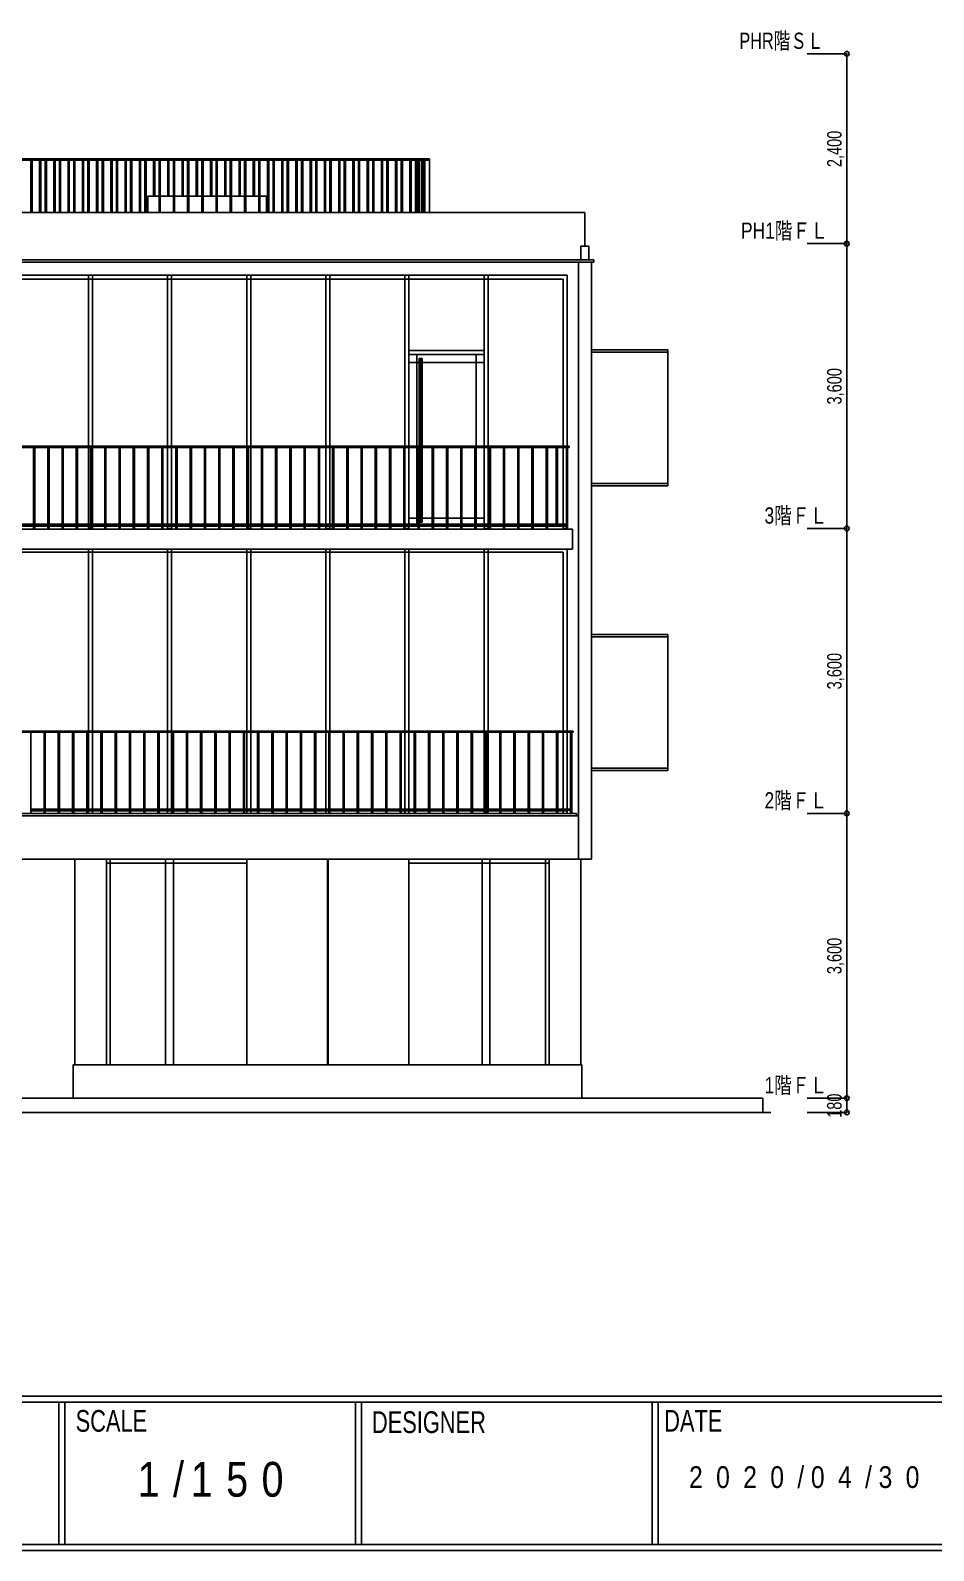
# Model space of a CAD drawing. Units: millimetres at full size, sheet at 1:150. Extents: x -30038 to 30038, y -20812 to 20512.
# Drawn here: x 4046 to 15464, y -20812 to -1600 of the extents above; entities that cross this region are included whole.
import ezdxf
from ezdxf.enums import TextEntityAlignment as Align

# ---------------------------------------------------------------- set-up
doc = ezdxf.new("R2010")
doc.units = ezdxf.units.MM
doc.header["$LTSCALE"] = 150
doc.header["$PDMODE"] = 32
doc.header["$PDSIZE"] = 60
for name, color, linetype in [('0-0_ﾚｲﾔ-0', 4, 'Continuous'), ('0-5_ﾚｲﾔ-5', 3, 'Continuous'), ('0-6_ﾚｲﾔ-6', 4, 'Continuous')]:
    doc.layers.add(name, color=color, linetype=linetype)
doc.styles.add('游ゴシック Light', font='')
doc.styles.get('游ゴシック Light').set_extended_font_data('游ゴシック Light')

msp = doc.modelspace()

# ---------------------------------------------------------------- linework, layer by layer
at = {"layer": '0-0_ﾚｲﾔ-0'}
for p, q in [((-29962.5, -18862.5), (29962.5, -18862.5)), ((-29962.5, -18937.5), (29962.5, -18937.5)), ((4406.2, -18937.5), (4406.2, -20737.5)), ((4481.2, -18937.5), (4481.2, -20737.5)), ((8156.2, -18937.5), (8156.2, -20737.5)), ((8231.2, -18937.5), (8231.2, -20737.5)), ((11906.2, -18937.5), (11906.2, -20737.5)), ((11981.2, -18937.5), (11981.2, -20737.5)), ((29962.5, -20737.5), (-29962.5, -20737.5)), ((30037.5, -20812.5), (-30037.5, -20812.5))]:
    msp.add_line(p, q, dxfattribs=at)
at = {"layer": '0-5_ﾚｲﾔ-5', "color": 4}
for p, q in [((14366.2, -1895), (13866.2, -1895)), ((14366.2, -4295), (14366.2, -1895)), ((5688.7, -3695), (5853.7, -3695)), ((5868.7, -3695), (6033.7, -3695)), ((6048.7, -3695), (6213.7, -3695)), ((6228.7, -3695), (6393.7, -3695)), ((6408.7, -3695), (6573.7, -3695)), ((6588.7, -3695), (6753.7, -3695)), ((6768.7, -3695), (6933.7, -3695)), ((6948.7, -3695), (7031.2, -3695)), ((7031.2, -3900), (7031.2, -3695)), ((11056.2, -4325), (11056.2, -3900)), ((11106.2, -4500), (11106.2, -4325)), ((14366.2, -4295), (13866.2, -4295)), ((14366.2, -4295), (13866.2, -4295)), ((14366.2, -7895), (14366.2, -4295)), ((-7557.8, -4530), (11170.2, -4530)), ((11140.2, -4695), (11140.2, -4530)), ((11170.2, -4530), (11170.2, -4500)), ((11170.2, -4530), (11170.2, -4500)), ((-7364.3, -4695), (10831.2, -4695)), ((-7168.8, -4745), (10781.2, -4745)), ((4781.2, -6855), (4781.2, -4695)), ((4831.2, -6855), (4831.2, -4695)), ((5781.2, -6855), (5781.2, -4695)), ((5831.2, -6855), (5831.2, -4695)), ((6781.2, -6855), (6781.2, -4695)), ((6831.2, -6855), (6831.2, -4695)), ((7781.2, -6855), (7781.2, -4695)), ((7831.2, -6855), (7831.2, -4695)), ((8781.2, -6855), (8781.2, -4695)), ((8831.2, -6855), (8831.2, -4695)), ((9781.2, -6855), (9781.2, -4695)), ((9831.2, -6855), (9831.2, -4695)), ((10781.2, -6855), (10781.2, -4745)), ((10831.2, -6855), (10831.2, -4695)), ((10831.2, -4745), (10831.2, -4695)), ((8831.2, -5795), (8831.2, -5695)), ((8831.2, -6855), (8831.2, -5695)), ((8831.2, -5695), (9781.2, -5695)), ((8931.2, -6855), (8931.2, -5695)), ((8965.5, -6855), (8965.5, -5745)), ((8972.5, -6855), (8972.5, -5745)), ((8981.2, -6855), (8981.2, -5745)), ((8989.9, -6855), (8989.9, -5745)), ((8996.8, -6855), (8996.8, -5745)), ((9000.7, -6855), (9000.7, -5745)), ((9681.2, -6855), (9681.2, -5695)), ((9781.2, -5695), (9781.2, -5645)), ((11140.2, -5635), (12106.2, -5635)), ((11140.2, -5635), (12106.2, -5635)), ((11140.2, -5665), (12106.2, -5665)), ((12106.2, -7355), (12106.2, -5635)), ((12106.2, -5665), (12106.2, -5635)), ((8831.2, -5795), (8961.7, -5795)), ((9000.7, -5795), (9781.2, -5795)), ((4781.2, -7840), (4781.2, -6870)), ((4831.2, -7840), (4831.2, -6870)), ((5781.2, -7840), (5781.2, -6870)), ((5831.2, -7840), (5831.2, -6870)), ((6781.2, -7840), (6781.2, -6870)), ((6831.2, -7840), (6831.2, -6870)), ((7781.2, -7840), (7781.2, -6870)), ((7831.2, -7840), (7831.2, -6870)), ((8831.2, -7840), (8831.2, -6870)), ((8831.2, -7840), (8831.2, -6870)), ((8931.2, -7840), (8931.2, -6870)), ((8961.7, -7815), (8961.7, -6870)), ((8965.5, -7815), (8965.5, -6870)), ((8965.5, -7815), (8965.5, -6870)), ((8972.5, -7815), (8972.5, -6870)), ((8972.5, -7815), (8972.5, -6870)), ((8981.2, -7815), (8981.2, -6870)), ((8989.9, -7815), (8989.9, -6870)), ((8989.9, -7815), (8989.9, -6870)), ((8996.8, -7815), (8996.8, -6870)), ((8996.8, -7815), (8996.8, -6870)), ((9000.7, -7815), (9000.7, -6870)), ((9781.2, -7840), (9781.2, -6870)), ((9831.2, -7840), (9831.2, -6870)), ((10781.2, -7840), (10781.2, -6870)), ((11140.2, -7325), (12106.2, -7325)), ((11140.2, -7355), (12106.2, -7355)), ((11140.2, -7355), (12106.2, -7355)), ((12106.2, -7355), (12106.2, -7325)), ((3921.7, -7865), (4086.7, -7865)), ((4101.7, -7865), (4266.7, -7865)), ((4281.7, -7865), (4446.7, -7865)), ((4461.7, -7865), (4626.7, -7865)), ((4641.7, -7865), (4806.7, -7865)), ((4781.2, -7895), (4781.2, -7855)), ((4821.7, -7865), (4986.7, -7865)), ((4831.2, -7895), (4831.2, -7855)), ((5001.7, -7865), (5166.7, -7865)), ((5181.7, -7865), (5346.7, -7865)), ((5361.7, -7865), (5526.7, -7865)), ((5541.7, -7865), (5706.7, -7865)), ((5721.7, -7865), (5886.7, -7865)), ((5781.2, -7895), (5781.2, -7855)), ((5831.2, -7895), (5831.2, -7855)), ((5901.7, -7865), (6066.7, -7865)), ((6081.7, -7865), (6246.7, -7865)), ((6261.7, -7865), (6426.7, -7865)), ((6441.7, -7865), (6606.7, -7865)), ((6621.7, -7865), (6786.7, -7865)), ((6781.2, -7895), (6781.2, -7855)), ((6801.7, -7865), (6966.7, -7865)), ((6831.2, -7895), (6831.2, -7855)), ((6981.7, -7865), (7146.7, -7865)), ((7161.7, -7865), (7326.7, -7865)), ((7341.7, -7865), (7506.7, -7865)), ((7521.7, -7865), (7686.7, -7865)), ((7701.7, -7865), (7866.7, -7865)), ((7781.2, -7895), (7781.2, -7855)), ((7831.2, -7895), (7831.2, -7855)), ((7881.7, -7865), (8046.7, -7865)), ((8061.7, -7865), (8226.7, -7865)), ((8241.7, -7865), (8406.7, -7865)), ((8421.7, -7865), (8586.7, -7865)), ((8601.7, -7865), (8766.7, -7865)), ((8781.7, -7865), (8946.7, -7865)), ((8831.2, -7765), (8946.7, -7765)), ((8831.2, -7840), (8831.2, -7765)), ((8831.2, -7865), (8831.2, -7855)), ((8831.2, -7865), (8831.2, -7855)), ((8831.2, -7895), (8831.2, -7855)), ((8931.2, -7865), (8931.2, -7855)), ((8961.7, -7765), (8961.7, -7765)), ((8961.7, -7815), (8965.5, -7815)), ((8961.7, -7865), (9126.7, -7865)), ((8965.5, -7815), (8972.5, -7815)), ((8981.2, -7815), (8989.9, -7815)), ((8989.9, -7815), (8996.8, -7815)), ((8996.8, -7815), (9000.7, -7815)), ((9000.7, -7765), (9126.7, -7765)), ((9141.7, -7765), (9306.7, -7765)), ((9141.7, -7865), (9306.7, -7865)), ((9321.7, -7765), (9486.7, -7765)), ((9321.7, -7865), (9486.7, -7865)), ((9501.7, -7765), (9666.7, -7765)), ((9501.7, -7865), (9666.7, -7865)), ((9681.7, -7765), (9781.2, -7765)), ((9681.7, -7865), (9846.7, -7865)), ((9781.2, -7895), (9781.2, -7855)), ((9831.2, -7895), (9831.2, -7855)), ((9861.7, -7865), (10026.7, -7865)), ((10041.7, -7865), (10206.7, -7865)), ((10221.7, -7865), (10386.7, -7865)), ((10401.7, -7865), (10566.7, -7865)), ((10581.7, -7865), (10823.2, -7865)), ((10781.2, -7895), (10781.2, -7855)), ((4781.2, -7895), (4806.7, -7895)), ((4821.7, -7895), (4831.2, -7895)), ((5781.2, -7895), (5831.2, -7895)), ((6781.2, -7895), (6786.7, -7895)), ((6801.7, -7895), (6831.2, -7895)), ((7781.2, -7895), (7831.2, -7895)), ((8781.7, -7895), (8831.2, -7895)), ((9781.2, -7895), (9831.2, -7895)), ((10781.2, -7895), (10823.2, -7895)), ((14366.2, -7895), (13866.2, -7895)), ((14366.2, -7895), (13866.2, -7895)), ((14366.2, -11495), (14366.2, -7895)), ((-7168.8, -8195), (10781.2, -8195)), ((4781.2, -10455), (4781.2, -8155)), ((4831.2, -10455), (4831.2, -8155)), ((5781.2, -10455), (5781.2, -8155)), ((5831.2, -10455), (5831.2, -8155)), ((6781.2, -10455), (6781.2, -8155)), ((6831.2, -10455), (6831.2, -8155)), ((7781.2, -10455), (7781.2, -8155)), ((7831.2, -10455), (7831.2, -8155)), ((8781.2, -10455), (8781.2, -8155)), ((8831.2, -10455), (8831.2, -8155)), ((9781.2, -10455), (9781.2, -8155)), ((9831.2, -10455), (9831.2, -8155)), ((10781.2, -10455), (10781.2, -8195)), ((10831.2, -10455), (10831.2, -8155)), ((10831.2, -8195), (10831.2, -8155)), ((11140.2, -9235), (12106.2, -9235)), ((11140.2, -9235), (12106.2, -9235)), ((11140.2, -9265), (12106.2, -9265)), ((12106.2, -9265), (12106.2, -9235)), ((12106.2, -10955), (12106.2, -9235)), ((4781.2, -11440), (4781.2, -10470)), ((4831.2, -11440), (4831.2, -10470)), ((5781.2, -11440), (5781.2, -10470)), ((5831.2, -11440), (5831.2, -10470)), ((6781.2, -11440), (6781.2, -10470)), ((6831.2, -11440), (6831.2, -10470)), ((7781.2, -11440), (7781.2, -10470)), ((8781.2, -11440), (8781.2, -10470)), ((8831.2, -11440), (8831.2, -10470)), ((9781.2, -11440), (9781.2, -10470)), ((9831.2, -11440), (9831.2, -10470)), ((10781.2, -11440), (10781.2, -10470)), ((10831.2, -11440), (10831.2, -10470)), ((11140.2, -10925), (12106.2, -10925)), ((12106.2, -10955), (12106.2, -10925)), ((11140.2, -10955), (12106.2, -10955)), ((11140.2, -10955), (12106.2, -10955)), ((4053.7, -11465), (4218.7, -11465)), ((4233.7, -11465), (4398.7, -11465)), ((4413.7, -11465), (4578.7, -11465)), ((4593.7, -11465), (4758.7, -11465)), ((4773.7, -11465), (4938.7, -11465)), ((4781.2, -11495), (4781.2, -11455)), ((4831.2, -11495), (4831.2, -11455)), ((4953.7, -11465), (5118.7, -11465)), ((5133.7, -11465), (5298.7, -11465)), ((5313.7, -11465), (5478.7, -11465)), ((5493.7, -11465), (5658.7, -11465)), ((5673.7, -11465), (5838.7, -11465)), ((5781.2, -11495), (5781.2, -11455)), ((5831.2, -11495), (5831.2, -11455)), ((5853.7, -11465), (6018.7, -11465)), ((6033.7, -11465), (6198.7, -11465)), ((6213.7, -11465), (6378.7, -11465)), ((6393.7, -11465), (6558.7, -11465)), ((6573.7, -11465), (6738.7, -11465)), ((6753.7, -11465), (6918.7, -11465)), ((6781.2, -11495), (6781.2, -11455)), ((6831.2, -11495), (6831.2, -11455)), ((6933.7, -11465), (7098.7, -11465)), ((7113.7, -11465), (7278.7, -11465)), ((7293.7, -11465), (7458.7, -11465)), ((7473.7, -11465), (7638.7, -11465)), ((7653.7, -11465), (7818.7, -11465)), ((7781.2, -11495), (7781.2, -11455)), ((7833.7, -11465), (7998.7, -11465)), ((8013.7, -11465), (8178.7, -11465)), ((8193.7, -11465), (8358.7, -11465)), ((8373.7, -11465), (8538.7, -11465)), ((8553.7, -11465), (8718.7, -11465)), ((8733.7, -11465), (8898.7, -11465)), ((8781.2, -11495), (8781.2, -11455)), ((8831.2, -11495), (8831.2, -11455)), ((8913.7, -11465), (9078.7, -11465)), ((9093.7, -11465), (9258.7, -11465)), ((9273.7, -11465), (9438.7, -11465)), ((9453.7, -11465), (9618.7, -11465)), ((9633.7, -11465), (9798.7, -11465)), ((9781.2, -11495), (9781.2, -11455)), ((9813.7, -11465), (9978.7, -11465)), ((9831.2, -11495), (9831.2, -11455)), ((9993.7, -11465), (10158.7, -11465)), ((10173.7, -11465), (10338.7, -11465)), ((10353.7, -11465), (10518.7, -11465)), ((10533.7, -11465), (10698.7, -11465)), ((10713.7, -11465), (10831.2, -11465)), ((10781.2, -11495), (10781.2, -11455)), ((10831.2, -11495), (10831.2, -11455)), ((10831.2, -11495), (10831.2, -11465)), ((11140.2, -12075), (11140.2, -11525)), ((14366.2, -11495), (13866.2, -11495)), ((14366.2, -11495), (13866.2, -11495)), ((14366.2, -15095), (14366.2, -11495)), ((11140.2, -12075), (11140.2, -11910)), ((-7527.8, -12075), (11140.2, -12075)), ((4606.2, -14675), (4606.2, -12075)), ((5006.2, -14675), (5006.2, -12075)), ((5056.2, -14675), (5056.2, -12075)), ((5756.2, -14675), (5756.2, -12075)), ((5856.2, -14675), (5856.2, -12075)), ((6781.2, -14675), (6781.2, -12075)), ((7803.7, -14675), (7803.7, -12075)), ((7806.2, -12125), (7806.2, -12075)), ((7806.2, -12125), (7806.2, -12075)), ((7808.7, -14675), (7808.7, -12075)), ((8831.2, -14675), (8831.2, -12075)), ((9756.2, -14675), (9756.2, -12075)), ((9856.2, -12125), (9856.2, -12075)), ((9856.2, -14675), (9856.2, -12075)), ((10556.2, -14675), (10556.2, -12075)), ((10606.2, -14675), (10606.2, -12075)), ((11006.2, -14675), (11006.2, -12075)), ((5756.2, -12125), (6781.2, -12125)), ((7803.7, -12125), (7806.2, -12125)), ((7806.2, -12125), (7808.7, -12125)), ((8831.2, -12125), (9856.2, -12125)), ((9856.2, -12125), (10606.2, -12125)), ((7803.7, -12845), (7808.7, -12845)), ((7803.7, -12895), (7808.7, -12895)), ((11016.2, -15095), (11016.2, -14675)), ((3931.2, -15095), (13306.2, -15095)), ((13306.2, -15275), (13306.2, -15095)), ((14366.2, -15095), (13866.2, -15095)), ((14366.2, -15095), (13866.2, -15095)), ((14366.2, -15275), (14366.2, -15095)), ((3931.2, -15275), (13306.2, -15275)), ((14366.2, -15275), (13866.2, -15275))]:
    msp.add_line(p, q, dxfattribs=at)
at = {"layer": '0-5_ﾚｲﾔ-5'}
for p, q in [((-5478.7, -3240), (9031, -3240)), ((4053.7, -3900), (4053.7, -3240)), ((4068.7, -3900), (4068.7, -3240)), ((4163.4, -3900), (4163.4, -3240)), ((4178.4, -3900), (4178.4, -3240)), ((4233.7, -3900), (4233.7, -3240)), ((4248.7, -3900), (4248.7, -3240)), ((4343.4, -3900), (4343.4, -3240)), ((4358.4, -3900), (4358.4, -3240)), ((4413.7, -3900), (4413.7, -3240)), ((4428.7, -3900), (4428.7, -3240)), ((4523.4, -3900), (4523.4, -3240)), ((4538.4, -3900), (4538.4, -3240)), ((4593.7, -3900), (4593.7, -3240)), ((4608.7, -3900), (4608.7, -3240)), ((4703.4, -3900), (4703.4, -3240)), ((4718.4, -3900), (4718.4, -3240)), ((4773.7, -3900), (4773.7, -3240)), ((4788.7, -3900), (4788.7, -3240)), ((4883.4, -3900), (4883.4, -3240)), ((4898.4, -3900), (4898.4, -3240)), ((4953.7, -3900), (4953.7, -3240)), ((4968.7, -3900), (4968.7, -3240)), ((5063.4, -3900), (5063.4, -3240)), ((5078.4, -3900), (5078.4, -3240)), ((5133.7, -3900), (5133.7, -3240)), ((5148.7, -3900), (5148.7, -3240)), ((5243.4, -3900), (5243.4, -3240)), ((5258.4, -3900), (5258.4, -3240)), ((5313.7, -3900), (5313.7, -3240)), ((5328.7, -3900), (5328.7, -3240)), ((5423.4, -3900), (5423.4, -3240)), ((5438.4, -3900), (5438.4, -3240)), ((5493.7, -3900), (5493.7, -3240)), ((5508.7, -3900), (5508.7, -3240)), ((5603.4, -3695), (5603.4, -3240)), ((5618.4, -3695), (5618.4, -3240)), ((5673.7, -3900), (5673.7, -3240)), ((5688.7, -3900), (5688.7, -3240)), ((5783.4, -3695), (5783.4, -3240)), ((5798.4, -3695), (5798.4, -3240)), ((5853.7, -3900), (5853.7, -3240)), ((5868.7, -3900), (5868.7, -3240)), ((5963.4, -3695), (5963.4, -3240)), ((5978.4, -3695), (5978.4, -3240)), ((6033.7, -3900), (6033.7, -3240)), ((6048.7, -3900), (6048.7, -3240)), ((6143.4, -3695), (6143.4, -3240)), ((6158.4, -3695), (6158.4, -3240)), ((6213.7, -3900), (6213.7, -3240)), ((6228.7, -3900), (6228.7, -3240)), ((6323.4, -3695), (6323.4, -3240)), ((6338.4, -3695), (6338.4, -3240)), ((6393.7, -3900), (6393.7, -3240)), ((6408.7, -3900), (6408.7, -3240)), ((6503.4, -3695), (6503.4, -3240)), ((6518.4, -3695), (6518.4, -3240)), ((6573.7, -3900), (6573.7, -3240)), ((6588.7, -3900), (6588.7, -3240)), ((6683.4, -3695), (6683.4, -3240)), ((6698.4, -3695), (6698.4, -3240)), ((6753.7, -3900), (6753.7, -3240)), ((6768.7, -3900), (6768.7, -3240)), ((6863.4, -3695), (6863.4, -3240)), ((6878.4, -3695), (6878.4, -3240)), ((6933.7, -3900), (6933.7, -3240)), ((6948.7, -3900), (6948.7, -3240)), ((7043.4, -3900), (7043.4, -3240)), ((7058.4, -3900), (7058.4, -3240)), ((7113.7, -3900), (7113.7, -3240)), ((7128.7, -3900), (7128.7, -3240)), ((7223.4, -3900), (7223.4, -3240)), ((7238.4, -3900), (7238.4, -3240)), ((7293.7, -3900), (7293.7, -3240)), ((7308.7, -3900), (7308.7, -3240)), ((7403.4, -3900), (7403.4, -3240)), ((7418.4, -3900), (7418.4, -3240)), ((7473.7, -3900), (7473.7, -3240)), ((7488.7, -3900), (7488.7, -3240)), ((7583.4, -3900), (7583.4, -3240)), ((7598.4, -3900), (7598.4, -3240)), ((7653.7, -3900), (7653.7, -3240)), ((7668.7, -3900), (7668.7, -3240)), ((7763.4, -3900), (7763.4, -3240)), ((7778.4, -3900), (7778.4, -3240)), ((7833.7, -3900), (7833.7, -3240)), ((7848.7, -3900), (7848.7, -3240)), ((7943.4, -3900), (7943.4, -3240)), ((7958.4, -3900), (7958.4, -3240)), ((8013.7, -3900), (8013.7, -3240)), ((8028.7, -3900), (8028.7, -3240)), ((8123.4, -3900), (8123.4, -3240)), ((8138.4, -3900), (8138.4, -3240)), ((8193.7, -3900), (8193.7, -3240)), ((8208.7, -3900), (8208.7, -3240)), ((8303.4, -3900), (8303.4, -3240)), ((8318.4, -3900), (8318.4, -3240)), ((8373.7, -3900), (8373.7, -3240)), ((8388.7, -3900), (8388.7, -3240)), ((8483.4, -3900), (8483.4, -3240)), ((8498.4, -3900), (8498.4, -3240)), ((8553.7, -3900), (8553.7, -3240)), ((8568.7, -3900), (8568.7, -3240)), ((8663.4, -3900), (8663.4, -3240)), ((8678.4, -3900), (8678.4, -3240)), ((8733.7, -3900), (8733.7, -3240)), ((8748.7, -3900), (8748.7, -3240)), ((8843.4, -3900), (8843.4, -3240)), ((8858.4, -3900), (8858.4, -3240)), ((8913.7, -3900), (8913.7, -3240)), ((8928.7, -3900), (8928.7, -3240)), ((8949.8, -3900), (8949.8, -3240)), ((8964.8, -3900), (8964.8, -3240)), ((8996.2, -3900), (8996.2, -3240)), ((9011.2, -3900), (9011.2, -3240)), ((9031, -3240), (9031, -3225)), ((9031, -3240), (9091.3, -3240)), ((9031.2, -3900), (9031.2, -3240)), ((9091.2, -3900), (9091.2, -3240)), ((9091.3, -3240), (9091.3, -3225)), ((10856.2, -4530), (10927.9, -4530)), ((10934.5, -4530), (10976.6, -4530)), ((10976.6, -7925), (10976.6, -4530)), ((11140.2, -8475), (11140.2, -4530)), ((10976.6, -8475), (10976.6, -4695)), ((-7245.7, -6870), (10858.1, -6870)), ((4086.7, -7905), (4086.7, -6870)), ((4101.7, -7905), (4101.7, -6870)), ((4266.7, -7905), (4266.7, -6870)), ((4281.7, -7905), (4281.7, -6870)), ((4446.7, -7905), (4446.7, -6870)), ((4461.7, -7905), (4461.7, -6870)), ((4626.7, -7905), (4626.7, -6870)), ((4641.7, -7905), (4641.7, -6870)), ((4806.7, -7905), (4806.7, -6870)), ((4821.7, -7905), (4821.7, -6870)), ((4986.7, -7905), (4986.7, -6870)), ((5001.7, -7905), (5001.7, -6870)), ((5166.7, -7905), (5166.7, -6870)), ((5181.7, -7905), (5181.7, -6870)), ((5346.7, -7905), (5346.7, -6870)), ((5361.7, -7905), (5361.7, -6870)), ((5526.7, -7905), (5526.7, -6870)), ((5541.7, -7905), (5541.7, -6870)), ((5706.7, -7905), (5706.7, -6870)), ((5721.7, -7905), (5721.7, -6870)), ((5886.7, -7905), (5886.7, -6870)), ((5901.7, -7905), (5901.7, -6870)), ((6066.7, -7905), (6066.7, -6870)), ((6081.7, -7905), (6081.7, -6870)), ((6246.7, -7905), (6246.7, -6870)), ((6261.7, -7905), (6261.7, -6870)), ((6426.7, -7905), (6426.7, -6870)), ((6441.7, -7905), (6441.7, -6870)), ((6606.7, -7905), (6606.7, -6870)), ((6621.7, -7905), (6621.7, -6870)), ((6786.7, -7905), (6786.7, -6870)), ((6801.7, -7905), (6801.7, -6870)), ((6966.7, -7905), (6966.7, -6870)), ((6981.7, -7905), (6981.7, -6870)), ((7146.7, -7905), (7146.7, -6870)), ((7161.7, -7905), (7161.7, -6870)), ((7326.7, -7905), (7326.7, -6870)), ((7341.7, -7905), (7341.7, -6870)), ((7506.7, -7905), (7506.7, -6870)), ((7521.7, -7905), (7521.7, -6870)), ((7686.7, -7905), (7686.7, -6870)), ((7701.7, -7905), (7701.7, -6870)), ((7866.7, -7905), (7866.7, -6870)), ((7881.7, -7905), (7881.7, -6870)), ((8046.7, -7905), (8046.7, -6870)), ((8061.7, -7905), (8061.7, -6870)), ((8226.7, -7905), (8226.7, -6870)), ((8241.7, -7905), (8241.7, -6870)), ((8406.7, -7905), (8406.7, -6870)), ((8421.7, -7905), (8421.7, -6870)), ((8586.7, -7905), (8586.7, -6870)), ((8601.7, -7905), (8601.7, -6870)), ((8766.7, -7905), (8766.7, -6870)), ((8781.7, -7905), (8781.7, -6870)), ((8946.7, -7905), (8946.7, -6870)), ((8961.7, -7905), (8961.7, -6870)), ((9126.7, -7905), (9126.7, -6870)), ((9141.7, -7905), (9141.7, -6870)), ((9306.7, -7905), (9306.7, -6870)), ((9321.7, -7905), (9321.7, -6870)), ((9486.7, -7905), (9486.7, -6870)), ((9501.7, -7905), (9501.7, -6870)), ((9666.7, -7905), (9666.7, -6870)), ((9681.7, -7905), (9681.7, -6870)), ((9846.7, -7905), (9846.7, -6870)), ((9861.7, -7905), (9861.7, -6870)), ((10026.7, -7905), (10026.7, -6870)), ((10041.7, -7905), (10041.7, -6870)), ((10206.7, -7905), (10206.7, -6870)), ((10221.7, -7905), (10221.7, -6870)), ((10386.7, -7905), (10386.7, -6870)), ((10401.7, -7905), (10401.7, -6870)), ((10566.7, -7905), (10566.7, -6870)), ((10581.7, -7905), (10581.7, -6870)), ((10694.9, -7840), (10694.9, -6870)), ((10709.9, -7840), (10709.9, -6870)), ((10823.2, -7905), (10823.2, -6870)), ((10838.2, -7905), (10838.2, -6870)), ((10858.1, -6870), (10858.1, -6855)), ((3921.7, -7840), (4086.7, -7840)), ((3921.7, -7855), (4086.7, -7855)), ((4101.7, -7840), (4266.7, -7840)), ((4101.7, -7855), (4266.7, -7855)), ((4281.7, -7840), (4446.7, -7840)), ((4281.7, -7855), (4446.7, -7855)), ((4461.7, -7840), (4626.7, -7840)), ((4461.7, -7855), (4626.7, -7855)), ((4641.7, -7840), (4806.7, -7840)), ((4641.7, -7855), (4806.7, -7855)), ((4821.7, -7840), (4986.7, -7840)), ((4821.7, -7855), (4986.7, -7855)), ((5001.7, -7840), (5166.7, -7840)), ((5001.7, -7855), (5166.7, -7855)), ((5181.7, -7840), (5346.7, -7840)), ((5181.7, -7855), (5346.7, -7855)), ((5361.7, -7840), (5526.7, -7840)), ((5361.7, -7855), (5526.7, -7855)), ((5541.7, -7840), (5706.7, -7840)), ((5541.7, -7855), (5706.7, -7855)), ((5721.7, -7840), (5886.7, -7840)), ((5721.7, -7855), (5886.7, -7855)), ((5901.7, -7840), (6066.7, -7840)), ((5901.7, -7855), (6066.7, -7855)), ((6081.7, -7840), (6246.7, -7840)), ((6081.7, -7855), (6246.7, -7855)), ((6261.7, -7840), (6426.7, -7840)), ((6261.7, -7855), (6426.7, -7855)), ((6441.7, -7840), (6606.7, -7840)), ((6441.7, -7855), (6606.7, -7855)), ((6621.7, -7840), (6786.7, -7840)), ((6621.7, -7855), (6786.7, -7855)), ((6801.7, -7840), (6966.7, -7840)), ((6801.7, -7855), (6966.7, -7855)), ((6981.7, -7840), (7146.7, -7840)), ((6981.7, -7855), (7146.7, -7855)), ((7161.7, -7840), (7326.7, -7840)), ((7161.7, -7855), (7326.7, -7855)), ((7341.7, -7840), (7506.7, -7840)), ((7341.7, -7855), (7506.7, -7855)), ((7521.7, -7840), (7686.7, -7840)), ((7521.7, -7855), (7686.7, -7855)), ((7701.7, -7840), (7866.7, -7840)), ((7701.7, -7855), (7866.7, -7855)), ((7881.7, -7840), (8046.7, -7840)), ((7881.7, -7855), (8046.7, -7855)), ((8061.7, -7840), (8226.7, -7840)), ((8061.7, -7855), (8226.7, -7855)), ((8241.7, -7840), (8406.7, -7840)), ((8241.7, -7855), (8406.7, -7855)), ((8421.7, -7840), (8586.7, -7840)), ((8421.7, -7855), (8586.7, -7855)), ((8601.7, -7840), (8766.7, -7840)), ((8601.7, -7855), (8766.7, -7855)), ((8781.7, -7840), (8946.7, -7840)), ((8781.7, -7855), (8946.7, -7855)), ((8961.7, -7840), (9126.7, -7840)), ((8961.7, -7855), (9126.7, -7855)), ((9141.7, -7840), (9306.7, -7840)), ((9141.7, -7855), (9306.7, -7855)), ((9321.7, -7840), (9486.7, -7840)), ((9321.7, -7855), (9486.7, -7855)), ((9501.7, -7840), (9666.7, -7840)), ((9501.7, -7855), (9666.7, -7855)), ((9681.7, -7840), (9846.7, -7840)), ((9681.7, -7855), (9846.7, -7855)), ((9861.7, -7840), (10026.7, -7840)), ((9861.7, -7855), (10026.7, -7855)), ((10041.7, -7840), (10206.7, -7840)), ((10041.7, -7855), (10206.7, -7855)), ((10221.7, -7840), (10386.7, -7840)), ((10221.7, -7855), (10386.7, -7855)), ((10401.7, -7840), (10566.7, -7840)), ((10401.7, -7855), (10566.7, -7855)), ((10581.7, -7840), (10818.1, -7840)), ((10581.7, -7855), (10818.1, -7855)), ((10818.1, -7855), (10818.1, -7840)), ((10899.3, -8155), (10899.3, -7905)), ((10976.6, -12075), (10976.6, -7925)), ((10976.6, -12075), (10976.6, -8025)), ((11140.2, -12075), (11140.2, -8025)), ((-7286.9, -8155), (10899.3, -8155)), ((-7293.7, -10470), (10908.9, -10470)), ((4053.7, -11495), (4053.7, -10470)), ((4218.7, -11495), (4218.7, -10470)), ((4233.7, -11495), (4233.7, -10470)), ((4398.7, -11495), (4398.7, -10470)), ((4413.7, -11495), (4413.7, -10470)), ((4578.7, -11495), (4578.7, -10470)), ((4593.7, -11495), (4593.7, -10470)), ((4758.7, -11495), (4758.7, -10470)), ((4773.7, -11495), (4773.7, -10470)), ((4938.7, -11495), (4938.7, -10470)), ((4953.7, -11495), (4953.7, -10470)), ((5118.7, -11495), (5118.7, -10470)), ((5133.7, -11495), (5133.7, -10470)), ((5298.7, -11495), (5298.7, -10470)), ((5313.7, -11495), (5313.7, -10470)), ((5478.7, -11495), (5478.7, -10470)), ((5493.7, -11495), (5493.7, -10470)), ((5658.7, -11495), (5658.7, -10470)), ((5673.7, -11495), (5673.7, -10470)), ((5838.7, -11495), (5838.7, -10470)), ((5853.7, -11495), (5853.7, -10470)), ((6018.7, -11495), (6018.7, -10470)), ((6033.7, -11495), (6033.7, -10470)), ((6198.7, -11495), (6198.7, -10470)), ((6213.7, -11495), (6213.7, -10470)), ((6378.7, -11495), (6378.7, -10470)), ((6393.7, -11495), (6393.7, -10470)), ((6558.7, -11495), (6558.7, -10470)), ((6573.7, -11495), (6573.7, -10470)), ((6738.7, -11495), (6738.7, -10470)), ((6753.7, -11495), (6753.7, -10470)), ((6918.7, -11495), (6918.7, -10470)), ((6933.7, -11495), (6933.7, -10470)), ((7098.7, -11495), (7098.7, -10470)), ((7113.7, -11495), (7113.7, -10470)), ((7278.7, -11495), (7278.7, -10470)), ((7293.7, -11495), (7293.7, -10470)), ((7458.7, -11495), (7458.7, -10470)), ((7473.7, -11495), (7473.7, -10470)), ((7638.7, -11495), (7638.7, -10470)), ((7653.7, -11495), (7653.7, -10470)), ((7818.7, -11495), (7818.7, -10470)), ((7833.7, -11495), (7833.7, -10470)), ((7998.7, -11495), (7998.7, -10470)), ((8013.7, -11495), (8013.7, -10470)), ((8178.7, -11495), (8178.7, -10470)), ((8193.7, -11495), (8193.7, -10470)), ((8358.7, -11495), (8358.7, -10470)), ((8373.7, -11495), (8373.7, -10470)), ((8538.7, -11495), (8538.7, -10470)), ((8553.7, -11495), (8553.7, -10470)), ((8718.7, -11495), (8718.7, -10470)), ((8733.7, -11495), (8733.7, -10470)), ((8898.7, -11495), (8898.7, -10470)), ((8913.7, -11495), (8913.7, -10470)), ((9078.7, -11495), (9078.7, -10470)), ((9093.7, -11495), (9093.7, -10470)), ((9258.7, -11495), (9258.7, -10470)), ((9273.7, -11495), (9273.7, -10470)), ((9438.7, -11495), (9438.7, -10470)), ((9453.7, -11495), (9453.7, -10470)), ((9618.7, -11495), (9618.7, -10470)), ((9633.7, -11495), (9633.7, -10470)), ((9798.7, -11495), (9798.7, -10470)), ((9813.7, -11495), (9813.7, -10470)), ((9978.7, -11495), (9978.7, -10470)), ((9993.7, -11495), (9993.7, -10470)), ((10158.7, -11495), (10158.7, -10470)), ((10173.7, -11495), (10173.7, -10470)), ((10338.7, -11495), (10338.7, -10470)), ((10353.7, -11495), (10353.7, -10470)), ((10518.7, -11495), (10518.7, -10470)), ((10533.7, -11495), (10533.7, -10470)), ((10698.7, -11495), (10698.7, -10470)), ((10713.7, -11495), (10713.7, -10470)), ((10874.1, -11495), (10874.1, -10470)), ((10889.1, -11495), (10889.1, -10470)), ((10908.9, -10470), (10908.9, -10455)), ((4053.7, -11440), (4218.7, -11440)), ((4053.7, -11455), (4218.7, -11455)), ((4233.7, -11440), (4398.7, -11440)), ((4233.7, -11455), (4398.7, -11455)), ((4413.7, -11440), (4578.7, -11440)), ((4413.7, -11455), (4578.7, -11455)), ((4593.7, -11440), (4758.7, -11440)), ((4593.7, -11455), (4758.7, -11455)), ((4773.7, -11440), (4938.7, -11440)), ((4773.7, -11455), (4938.7, -11455)), ((4953.7, -11440), (5118.7, -11440)), ((4953.7, -11455), (5118.7, -11455)), ((5133.7, -11440), (5298.7, -11440)), ((5133.7, -11455), (5298.7, -11455)), ((5313.7, -11440), (5478.7, -11440)), ((5313.7, -11455), (5478.7, -11455)), ((5493.7, -11440), (5658.7, -11440)), ((5493.7, -11455), (5658.7, -11455)), ((5673.7, -11440), (5838.7, -11440)), ((5673.7, -11455), (5838.7, -11455)), ((5853.7, -11440), (6018.7, -11440)), ((5853.7, -11455), (6018.7, -11455)), ((6033.7, -11440), (6198.7, -11440)), ((6033.7, -11455), (6198.7, -11455)), ((6213.7, -11440), (6378.7, -11440)), ((6213.7, -11455), (6378.7, -11455)), ((6393.7, -11440), (6558.7, -11440)), ((6393.7, -11455), (6558.7, -11455)), ((6573.7, -11440), (6738.7, -11440)), ((6573.7, -11455), (6738.7, -11455)), ((6753.7, -11440), (6918.7, -11440)), ((6753.7, -11455), (6918.7, -11455)), ((6933.7, -11440), (7098.7, -11440)), ((6933.7, -11455), (7098.7, -11455)), ((7113.7, -11440), (7278.7, -11440)), ((7113.7, -11455), (7278.7, -11455)), ((7293.7, -11440), (7458.7, -11440)), ((7293.7, -11455), (7458.7, -11455)), ((7473.7, -11440), (7638.7, -11440)), ((7473.7, -11455), (7638.7, -11455)), ((7653.7, -11440), (7818.7, -11440)), ((7653.7, -11455), (7818.7, -11455)), ((7833.7, -11440), (7998.7, -11440)), ((7833.7, -11455), (7998.7, -11455)), ((8013.7, -11440), (8178.7, -11440)), ((8013.7, -11455), (8178.7, -11455)), ((8193.7, -11440), (8358.7, -11440)), ((8193.7, -11455), (8358.7, -11455)), ((8373.7, -11440), (8538.7, -11440)), ((8373.7, -11455), (8538.7, -11455)), ((8553.7, -11440), (8718.7, -11440)), ((8553.7, -11455), (8718.7, -11455)), ((8733.7, -11440), (8898.7, -11440)), ((8733.7, -11455), (8898.7, -11455)), ((8913.7, -11440), (9078.7, -11440)), ((8913.7, -11455), (9078.7, -11455)), ((9093.7, -11440), (9258.7, -11440)), ((9093.7, -11455), (9258.7, -11455)), ((9273.7, -11440), (9438.7, -11440)), ((9273.7, -11455), (9438.7, -11455)), ((9453.7, -11440), (9618.7, -11440)), ((9453.7, -11455), (9618.7, -11455)), ((9633.7, -11440), (9798.7, -11440)), ((9633.7, -11455), (9798.7, -11455)), ((9813.7, -11440), (9978.7, -11440)), ((9813.7, -11455), (9978.7, -11455)), ((9993.7, -11440), (10158.7, -11440)), ((9993.7, -11455), (10158.7, -11455)), ((10173.7, -11440), (10338.7, -11440)), ((10173.7, -11455), (10338.7, -11455)), ((10353.7, -11440), (10518.7, -11440)), ((10353.7, -11455), (10518.7, -11455)), ((10533.7, -11440), (10698.7, -11440)), ((10533.7, -11455), (10698.7, -11455)), ((10713.7, -11440), (10868.9, -11440)), ((10713.7, -11455), (10868.9, -11455)), ((10868.9, -11455), (10868.9, -11440)), ((10949.7, -11525), (10949.7, -11495)), ((10831.2, -12075), (10976.6, -12075)), ((10976.6, -12075), (11140.2, -12075)), ((-16148, -15276), (13406.2, -15276)), ((-16148, -15277), (13406.2, -15277)), ((13406.2, -15277), (13406.2, -15275))]:
    msp.add_line(p, q, dxfattribs=at)
for points in [[(-5478.7, -3240), (-5478.7, -3225), (9031, -3225)], [(9031, -3240), (9031, -3225), (9091.3, -3225)], [(-7245.7, -6870), (-7245.7, -6855), (10858.1, -6855)], [(-7286.9, -8155), (-7286.9, -7905), (10899.3, -7905)], [(-7293.7, -10470), (-7293.7, -10455), (10908.9, -10455)], [(-7337.3, -11525), (-7337.3, -11495), (10949.7, -11495)], [(-16148, -15277), (-16148, -15275), (13406.2, -15275)]]:
    msp.add_lwpolyline(points, dxfattribs=at)
at = {"layer": '0-5_ﾚｲﾔ-5', "color": 4}
for points in [[(5531.2, -3900), (5531.2, -3695), (5673.7, -3695)], [(-7443.8, -4500), (-7443.8, -3900), (11056.2, -3900)], [(11006.2, -4500), (11006.2, -4325), (11106.2, -4325)], [(-7557.8, -4530), (-7557.8, -4500), (11170.2, -4500)], [(8831.2, -5695), (8831.2, -5645), (9781.2, -5645)], [(8961.7, -6855), (8961.7, -5745), (8965.5, -5745)], [(8965.5, -6855), (8965.5, -5745), (8972.5, -5745)], [(8972.5, -6855), (8972.5, -5745), (8981.2, -5745)], [(8981.2, -6855), (8981.2, -5745), (8989.9, -5745)], [(8989.9, -6855), (8989.9, -5745), (8996.8, -5745)], [(8996.8, -6855), (8996.8, -5745), (9000.7, -5745)], [(8972.5, -7815), (8981.2, -7815), (8981.2, -6870)], [(-7527.8, -12075), (-7527.8, -11525), (10976.6, -11525)], [(5006.2, -12125), (5756.2, -12125), (5756.2, -12075)], [(4586.2, -15095), (4586.2, -14675), (11016.2, -14675)]]:
    msp.add_lwpolyline(points, dxfattribs=at)
for p in [(14366.2, -1895), (14366.2, -4295), (14366.2, -7895), (14366.2, -11495), (14366.2, -15095), (14366.2, -15275)]:
    msp.add_point(p, dxfattribs=at)

# ---------------------------------------------------------------- texts
at = {"layer": '0-0_ﾚｲﾔ-0', "style": '游ゴシック Light', "width": 0.75}
for s, p in [('SCALE', (4618.4, -19393)), ('DESIGNER', (8364.1, -19409.5)), ('DATE', (12058.7, -19391))]:
    msp.add_text(s, height=274.9, dxfattribs=at).set_placement(p, align=Align.BOTTOM_LEFT)
at = {"layer": '0-5_ﾚｲﾔ-5', "color": 7, "style": '游ゴシック Light'}
for s, width, p in [('PHR階ＳＬ', 0.75, (13008.6, -1895)), ('PH1階ＦＬ', 0.8, (13029.9, -4295)), ('3階ＦＬ', 0.8, (13326.9, -7895)), ('2階ＦＬ', 0.8, (13326.9, -11495)), ('1階ＦＬ', 0.8, (13326.9, -15095))]:
    msp.add_text(s, height=205.3, dxfattribs=dict(at, width=width)).set_placement(p, align=Align.BOTTOM_LEFT)
at = {"layer": '0-5_ﾚｲﾔ-5', "color": 7, "style": '游ゴシック Light', "width": 0.75}
for s, p in [('2,400', (14356.2, -3327.7)), ('3,600', (14356.2, -6327.7)), ('3,600', (14356.2, -9927.7)), ('3,600', (14356.2, -13527.7)), ('180', (14356.2, -15343.2))]:
    msp.add_text(s, height=183.3, rotation=90, dxfattribs=at).set_placement(p, align=Align.BOTTOM_LEFT)
at = {"layer": '0-6_ﾚｲﾔ-6', "attachment_point": 7, "style": '游ゴシック Light'}
for s, insert, char_height in [('\\T1.61;\\W0.85;1/150', (5401.8, -20137.5), 439.9), ('\\T1.97;\\W0.85;2020/04/30', (12372.5, -20025), 274.9)]:
    msp.add_mtext(s, dxfattribs=dict(at, insert=insert, char_height=char_height))

doc.saveas('drawing.dxf')
